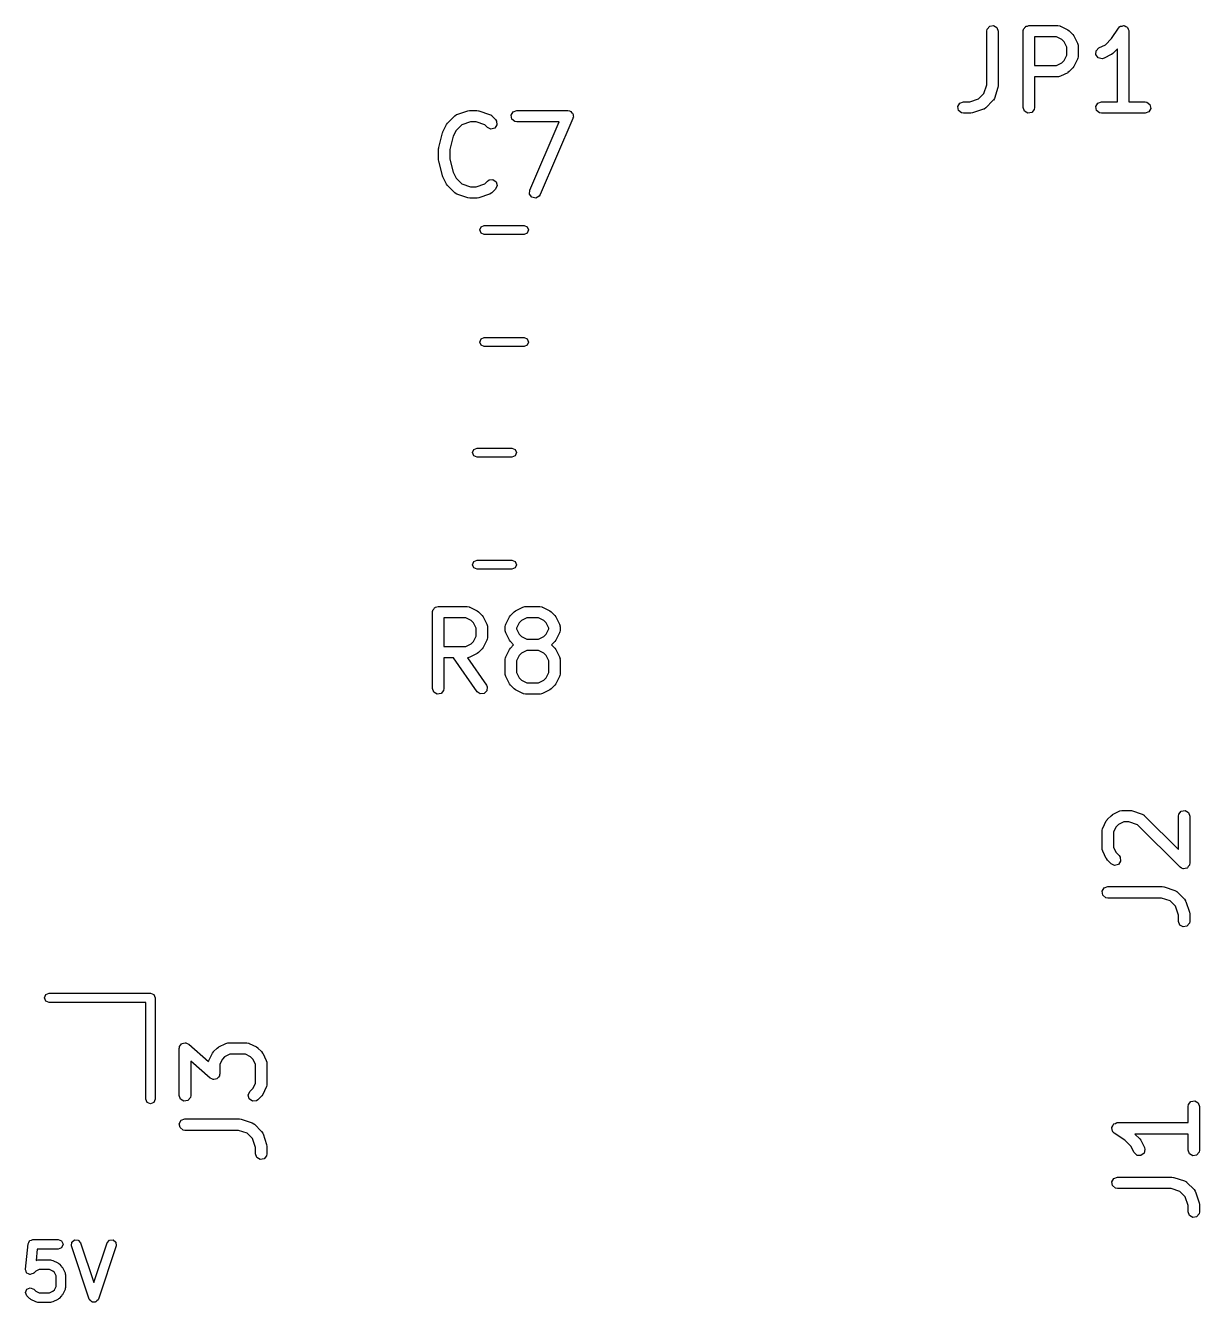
# Model space of a CAD drawing. Extents: x 2.76 to 6.37, y -5.23 to -2.48.
# Drawn here: x 4.938 to 5.544, y -5.205 to -4.545 of the extents above; entities that cross this region are included whole.
import ezdxf

# ---------------------------------------------------------------- set-up
doc = ezdxf.new("R2010")
doc.units = 0
doc.header["$MEASUREMENT"] = 0
doc.layers.add('BLACK', color=7, linetype='CONTINUOUS')

msp = doc.modelspace()

# ---------------------------------------------------------------- linework, layer by layer
at = {"layer": 'BLACK', "linetype": 'CONTINUOUS'}
for p, q in [((5.43424, -4.54844), (5.43442, -4.54743)), ((5.43424, -4.57608), (5.43424, -4.54844)), ((5.43442, -4.54743), (5.43572, -4.54588)), ((5.43572, -4.54588), (5.4377, -4.54553)), ((5.4377, -4.54553), (5.43945, -4.54654)), ((5.43945, -4.54654), (5.44014, -4.54844)), ((5.44014, -4.54844), (5.44014, -4.57656)), ((5.45299, -4.54844), (5.45305, -4.54806)), ((5.45299, -4.58781), (5.45299, -4.54844)), ((5.45303, -4.54793), (5.4531, -4.54781)), ((5.45305, -4.54806), (5.45303, -4.54793)), ((5.4531, -4.54781), (5.45316, -4.54743)), ((5.45316, -4.54743), (5.45366, -4.54684)), ((5.45366, -4.54684), (5.45404, -4.54618)), ((5.45404, -4.54618), (5.45429, -4.54609)), ((5.45429, -4.54609), (5.45446, -4.54588)), ((5.45446, -4.54588), (5.45522, -4.54575)), ((5.45522, -4.54575), (5.45594, -4.54549)), ((5.45594, -4.54549), (5.47094, -4.54549)), ((5.47094, -4.54549), (5.47195, -4.54567)), ((5.47195, -4.54567), (5.47208, -4.54578)), ((5.47208, -4.54578), (5.47226, -4.5458)), ((5.47226, -4.5458), (5.47601, -4.54767)), ((5.47601, -4.54767), (5.47672, -4.5482)), ((5.47672, -4.5482), (5.47677, -4.54823)), ((5.47677, -4.54823), (5.47865, -4.5501)), ((5.47865, -4.5501), (5.47916, -4.55082)), ((5.49864, -4.55218), (5.50223, -4.5468)), ((5.50223, -4.5468), (5.50293, -4.54606)), ((5.50293, -4.54606), (5.5031, -4.54601)), ((5.5031, -4.54601), (5.50321, -4.54588)), ((5.50321, -4.54588), (5.50405, -4.54573)), ((5.50405, -4.54573), (5.50487, -4.54549)), ((5.50487, -4.54549), (5.50503, -4.54556)), ((5.50503, -4.54556), (5.5052, -4.54553)), ((5.5052, -4.54553), (5.50594, -4.54596)), ((5.50594, -4.54596), (5.50672, -4.54631)), ((5.50672, -4.54631), (5.5068, -4.54646)), ((5.5068, -4.54646), (5.50695, -4.54654)), ((5.50695, -4.54654), (5.50724, -4.54735)), ((5.50724, -4.54735), (5.50762, -4.54812)), ((5.50762, -4.54812), (5.50758, -4.54828)), ((5.50758, -4.54828), (5.50764, -4.54844)), ((5.50764, -4.54844), (5.50764, -4.58486)), ((5.45889, -4.55139), (5.45889, -4.56611)), ((5.47024, -4.55139), (5.45889, -4.55139)), ((5.47294, -4.55274), (5.47024, -4.55139)), ((5.47413, -4.55394), (5.47294, -4.55274)), ((5.47548, -4.55664), (5.47413, -4.55394)), ((5.47548, -4.56087), (5.47548, -4.55664)), ((5.47916, -4.55082), (5.4792, -4.55087)), ((5.4792, -4.55087), (5.48108, -4.55462)), ((5.48108, -4.55462), (5.48137, -4.5556)), ((5.48137, -4.5556), (5.48133, -4.55577)), ((5.48133, -4.55577), (5.48139, -4.55594)), ((5.48139, -4.55594), (5.48139, -4.56156)), ((5.49211, -4.55705), (5.49543, -4.55539)), ((5.49543, -4.55539), (5.49864, -4.55218)), ((5.47413, -4.56356), (5.47548, -4.56087)), ((5.48108, -4.56288), (5.4792, -4.56663)), ((5.4811, -4.56271), (5.48108, -4.56288)), ((5.48121, -4.56257), (5.4811, -4.56271)), ((5.48139, -4.56156), (5.48121, -4.56257)), ((5.4906, -4.56053), (5.49073, -4.55851)), ((5.49181, -4.56215), (5.4906, -4.56053)), ((5.49073, -4.55851), (5.49211, -4.55705)), ((5.49377, -4.56262), (5.49181, -4.56215)), ((5.49476, -4.56233), (5.49377, -4.56262)), ((5.4985, -4.56046), (5.49476, -4.56233)), ((5.49855, -4.56041), (5.4985, -4.56046)), ((5.49927, -4.5599), (5.49855, -4.56041)), ((5.50173, -4.55744), (5.49927, -4.5599)), ((5.50173, -4.58486), (5.50173, -4.55744)), ((5.45889, -4.56611), (5.47024, -4.56611)), ((5.47024, -4.56611), (5.47294, -4.56476)), ((5.47601, -4.56983), (5.47226, -4.5717)), ((5.47294, -4.56476), (5.47413, -4.56356)), ((5.47605, -4.56978), (5.47601, -4.56983)), ((5.47677, -4.56928), (5.47605, -4.56978)), ((5.47865, -4.5674), (5.47677, -4.56928)), ((5.47868, -4.56734), (5.47865, -4.5674)), ((5.4792, -4.56663), (5.47868, -4.56734)), ((5.43274, -4.58059), (5.43424, -4.57608)), ((5.47094, -4.57202), (5.45889, -4.57202)), ((5.45889, -4.57202), (5.45889, -4.58781)), ((5.4711, -4.57195), (5.47094, -4.57202)), ((5.47127, -4.572), (5.4711, -4.57195)), ((5.47226, -4.5717), (5.47127, -4.572)), ((5.42997, -4.58335), (5.43274, -4.58059)), ((5.43999, -4.5775), (5.43812, -4.58312)), ((5.44014, -4.57656), (5.43999, -4.57743)), ((5.43999, -4.57743), (5.43999, -4.5775)), ((5.16063, -4.59137), (5.16626, -4.5895)), ((5.16626, -4.5895), (5.16713, -4.58937)), ((5.16713, -4.58937), (5.16719, -4.58935)), ((5.16719, -4.58935), (5.17094, -4.58935)), ((5.17094, -4.58935), (5.17181, -4.5895)), ((5.17181, -4.5895), (5.17187, -4.5895)), ((5.17187, -4.5895), (5.1775, -4.59137)), ((5.18966, -4.59004), (5.19156, -4.58935)), ((5.19156, -4.58935), (5.21781, -4.58935)), ((5.21781, -4.58935), (5.21882, -4.58952)), ((5.21882, -4.58952), (5.21909, -4.58975)), ((5.41929, -4.5873), (5.4203, -4.58555)), ((5.41964, -4.58929), (5.41929, -4.5873)), ((5.42118, -4.59058), (5.41964, -4.58929)), ((5.4203, -4.58555), (5.42219, -4.58486)), ((5.42219, -4.58486), (5.42546, -4.58486)), ((5.42546, -4.58486), (5.42997, -4.58335)), ((5.4325, -4.58874), (5.42688, -4.59061)), ((5.43264, -4.58863), (5.4325, -4.58874)), ((5.43282, -4.58861), (5.43264, -4.58863)), ((5.43366, -4.58802), (5.43282, -4.58861)), ((5.4374, -4.58427), (5.43366, -4.58802)), ((5.43748, -4.58411), (5.4374, -4.58427)), ((5.43763, -4.58402), (5.43748, -4.58411)), ((5.43812, -4.58312), (5.43763, -4.58402)), ((5.45368, -4.58971), (5.45299, -4.58781)), ((5.45871, -4.58882), (5.45742, -4.59037)), ((5.45889, -4.58781), (5.45871, -4.58882)), ((5.49053, -4.5873), (5.49154, -4.58555)), ((5.49088, -4.58929), (5.49053, -4.5873)), ((5.49242, -4.59058), (5.49088, -4.58929)), ((5.49154, -4.58555), (5.49343, -4.58486)), ((5.49343, -4.58486), (5.50173, -4.58486)), ((5.50764, -4.58486), (5.51593, -4.58486)), ((5.51593, -4.58486), (5.51694, -4.58504)), ((5.51694, -4.58504), (5.51849, -4.58633)), ((5.51884, -4.58832), (5.51783, -4.59007)), ((5.51849, -4.58633), (5.51884, -4.58832)), ((5.15517, -4.5966), (5.1557, -4.59589)), ((5.1557, -4.59589), (5.15573, -4.59583)), ((5.15573, -4.59583), (5.15948, -4.59209)), ((5.15948, -4.59209), (5.16032, -4.5915)), ((5.16032, -4.5915), (5.16049, -4.59148)), ((5.16049, -4.59148), (5.16063, -4.59137)), ((5.16767, -4.59525), (5.16316, -4.59675)), ((5.17046, -4.59525), (5.16767, -4.59525)), ((5.17497, -4.59675), (5.17046, -4.59525)), ((5.1775, -4.59137), (5.1784, -4.59186)), ((5.1784, -4.59186), (5.17849, -4.59201)), ((5.17849, -4.59201), (5.17865, -4.59209)), ((5.17865, -4.59209), (5.18053, -4.59396)), ((5.18053, -4.59396), (5.18111, -4.5948)), ((5.18111, -4.5948), (5.18129, -4.59681)), ((5.18865, -4.59179), (5.18966, -4.59004)), ((5.189, -4.59377), (5.18865, -4.59179)), ((5.19055, -4.59507), (5.189, -4.59377)), ((5.19156, -4.59525), (5.19055, -4.59507)), ((5.21333, -4.59525), (5.19156, -4.59525)), ((5.19822, -4.63051), (5.21333, -4.59525)), ((5.22052, -4.59346), (5.20365, -4.63283)), ((5.21909, -4.58975), (5.21943, -4.58983)), ((5.21943, -4.58983), (5.21984, -4.59038)), ((5.21984, -4.59038), (5.22037, -4.59082)), ((5.22037, -4.59082), (5.22043, -4.59117)), ((5.22043, -4.59117), (5.22064, -4.59144)), ((5.22054, -4.59311), (5.22052, -4.59346)), ((5.22072, -4.59281), (5.22054, -4.59311)), ((5.22064, -4.59144), (5.2206, -4.59213)), ((5.2206, -4.59213), (5.22072, -4.59281)), ((5.42219, -4.59076), (5.42118, -4.59058)), ((5.42594, -4.59076), (5.42219, -4.59076)), ((5.426, -4.59074), (5.42594, -4.59076)), ((5.42688, -4.59061), (5.426, -4.59074)), ((5.45543, -4.59072), (5.45368, -4.58971)), ((5.45742, -4.59037), (5.45543, -4.59072)), ((5.49343, -4.59076), (5.49242, -4.59058)), ((5.51593, -4.59076), (5.49343, -4.59076)), ((5.51783, -4.59007), (5.51593, -4.59076)), ((5.1512, -4.60846), (5.15308, -4.60096)), ((5.15308, -4.60096), (5.15328, -4.60049)), ((5.15328, -4.60049), (5.1533, -4.60035)), ((5.1533, -4.60035), (5.15517, -4.5966)), ((5.15873, -4.6027), (5.15702, -4.60953)), ((5.16024, -4.59967), (5.15873, -4.6027)), ((5.16316, -4.59675), (5.16024, -4.59967)), ((5.17635, -4.59814), (5.17497, -4.59675)), ((5.17818, -4.59899), (5.17635, -4.59814)), ((5.18013, -4.59847), (5.17818, -4.59899)), ((5.18129, -4.59681), (5.18013, -4.59847)), ((5.15111, -4.60917), (5.15122, -4.60859)), ((5.15111, -4.6148), (5.15111, -4.60917)), ((5.15122, -4.60859), (5.1512, -4.60846)), ((5.15116, -4.61492), (5.15111, -4.6148)), ((5.1512, -4.61551), (5.15116, -4.61492)), ((5.15308, -4.62301), (5.1512, -4.61551)), ((5.15702, -4.60953), (5.15702, -4.61443)), ((5.15702, -4.61443), (5.15873, -4.62126)), ((5.15873, -4.62126), (5.16024, -4.6243)), ((5.15315, -4.62313), (5.15308, -4.62301)), ((5.1533, -4.62362), (5.15315, -4.62313)), ((5.15517, -4.62736), (5.1533, -4.62362)), ((5.15522, -4.62741), (5.15517, -4.62736)), ((5.15573, -4.62813), (5.15522, -4.62741)), ((5.15948, -4.63188), (5.15573, -4.62813)), ((5.16024, -4.6243), (5.16316, -4.62721)), ((5.16316, -4.62721), (5.16767, -4.62872)), ((5.16767, -4.62872), (5.17046, -4.62872)), ((5.17046, -4.62872), (5.17497, -4.62721)), ((5.17497, -4.62721), (5.17635, -4.62583)), ((5.17635, -4.62583), (5.17719, -4.62524)), ((5.17719, -4.62524), (5.1792, -4.62507)), ((5.1792, -4.62507), (5.18086, -4.62623)), ((5.18138, -4.62818), (5.18053, -4.63001)), ((5.18086, -4.62623), (5.18138, -4.62818)), ((5.15964, -4.63196), (5.15948, -4.63188)), ((5.15973, -4.63211), (5.15964, -4.63196)), ((5.16063, -4.63259), (5.15973, -4.63211)), ((5.16626, -4.63447), (5.16063, -4.63259)), ((5.16632, -4.63447), (5.16626, -4.63447)), ((5.16719, -4.63462), (5.16632, -4.63447)), ((5.17094, -4.63462), (5.16719, -4.63462)), ((5.171, -4.6346), (5.17094, -4.63462)), ((5.17187, -4.63447), (5.171, -4.6346)), ((5.1775, -4.63259), (5.17187, -4.63447)), ((5.17764, -4.63249), (5.1775, -4.63259)), ((5.17781, -4.63247), (5.17764, -4.63249)), ((5.17865, -4.63188), (5.17781, -4.63247)), ((5.18053, -4.63001), (5.17865, -4.63188)), ((5.19811, -4.63252), (5.19822, -4.63051)), ((5.19932, -4.63414), (5.19811, -4.63252)), ((5.20129, -4.6346), (5.19932, -4.63414)), ((5.20309, -4.63369), (5.20129, -4.6346)), ((5.20365, -4.63283), (5.20309, -4.63369)), ((5.17304, -4.64939), (5.17471, -4.6487)), ((5.17471, -4.6487), (5.19529, -4.6487)), ((5.19529, -4.6487), (5.19696, -4.64939)), ((5.17235, -4.65106), (5.17304, -4.64939)), ((5.17304, -4.65273), (5.17235, -4.65106)), ((5.17471, -4.65343), (5.17304, -4.65273)), ((5.19529, -4.65343), (5.17471, -4.65343)), ((5.19696, -4.65273), (5.19529, -4.65343)), ((5.19696, -4.64939), (5.19765, -4.65106)), ((5.19765, -4.65106), (5.19696, -4.65273)), ((5.17235, -4.70894), (5.17304, -4.70727)), ((5.17304, -4.70727), (5.17471, -4.70657)), ((5.17471, -4.70657), (5.19529, -4.70657)), ((5.19529, -4.70657), (5.19696, -4.70727)), ((5.19696, -4.70727), (5.19765, -4.70894)), ((5.17304, -4.71061), (5.17235, -4.70894)), ((5.17471, -4.7113), (5.17304, -4.71061)), ((5.19529, -4.7113), (5.17471, -4.7113)), ((5.19696, -4.71061), (5.19529, -4.7113)), ((5.19765, -4.70894), (5.19696, -4.71061)), ((5.1687, -4.76606), (5.16939, -4.76439)), ((5.16939, -4.76773), (5.1687, -4.76606)), ((5.16939, -4.76439), (5.17106, -4.7637)), ((5.17106, -4.76843), (5.16939, -4.76773)), ((5.17106, -4.7637), (5.18894, -4.7637)), ((5.18894, -4.7637), (5.19061, -4.76439)), ((5.19061, -4.76773), (5.18894, -4.76843)), ((5.19061, -4.76439), (5.1913, -4.76606)), ((5.1913, -4.76606), (5.19061, -4.76773)), ((5.18894, -4.76843), (5.17106, -4.76843)), ((5.1687, -4.82394), (5.16939, -4.82227)), ((5.16939, -4.82561), (5.1687, -4.82394)), ((5.16939, -4.82227), (5.17106, -4.82157)), ((5.17106, -4.8263), (5.16939, -4.82561)), ((5.17106, -4.82157), (5.18894, -4.82157)), ((5.18894, -4.8263), (5.17106, -4.8263)), ((5.18894, -4.82157), (5.19061, -4.82227)), ((5.19061, -4.82561), (5.18894, -4.8263)), ((5.19061, -4.82227), (5.1913, -4.82394)), ((5.1913, -4.82394), (5.19061, -4.82561)), ((5.14817, -4.84743), (5.14866, -4.84684)), ((5.14866, -4.84684), (5.14904, -4.84618)), ((5.14904, -4.84618), (5.14929, -4.84609)), ((5.14929, -4.84609), (5.14946, -4.84588)), ((5.14946, -4.84588), (5.15022, -4.84575)), ((5.15022, -4.84575), (5.15094, -4.84549)), ((5.15094, -4.84549), (5.16594, -4.84549)), ((5.16594, -4.84549), (5.16695, -4.84567)), ((5.16695, -4.84567), (5.16708, -4.84578)), ((5.16708, -4.84578), (5.16726, -4.8458)), ((5.16726, -4.8458), (5.17101, -4.84767)), ((5.19087, -4.84767), (5.19461, -4.8458)), ((5.19461, -4.8458), (5.1956, -4.84551)), ((5.1956, -4.84551), (5.19577, -4.84555)), ((5.19577, -4.84555), (5.19594, -4.84549)), ((5.19594, -4.84549), (5.20343, -4.84549)), ((5.20343, -4.84549), (5.20444, -4.84567)), ((5.20444, -4.84567), (5.20458, -4.84578)), ((5.20458, -4.84578), (5.20476, -4.8458)), ((5.20476, -4.8458), (5.2085, -4.84767)), ((5.14799, -4.84844), (5.14806, -4.84806)), ((5.14799, -4.88781), (5.14799, -4.84844)), ((5.14803, -4.84793), (5.1481, -4.84781)), ((5.14806, -4.84806), (5.14803, -4.84793)), ((5.1481, -4.84781), (5.14817, -4.84743)), ((5.15389, -4.85139), (5.15389, -4.86611)), ((5.16524, -4.85139), (5.15389, -4.85139)), ((5.16794, -4.85274), (5.16524, -4.85139)), ((5.16914, -4.85394), (5.16794, -4.85274)), ((5.17101, -4.84767), (5.17172, -4.8482)), ((5.17172, -4.8482), (5.17178, -4.84823)), ((5.17178, -4.84823), (5.17365, -4.8501)), ((5.17365, -4.8501), (5.17416, -4.85082)), ((5.17416, -4.85082), (5.1742, -4.85087)), ((5.1742, -4.85087), (5.17608, -4.85462)), ((5.1858, -4.85462), (5.18767, -4.85087)), ((5.18767, -4.85087), (5.1882, -4.85016)), ((5.1882, -4.85016), (5.18822, -4.8501)), ((5.18822, -4.8501), (5.1901, -4.84823)), ((5.1901, -4.84823), (5.19082, -4.84772)), ((5.19082, -4.84772), (5.19087, -4.84767)), ((5.19393, -4.85274), (5.19274, -4.85394)), ((5.19663, -4.85139), (5.19393, -4.85274)), ((5.20274, -4.85139), (5.19663, -4.85139)), ((5.20543, -4.85274), (5.20274, -4.85139)), ((5.20663, -4.85394), (5.20543, -4.85274)), ((5.2085, -4.84767), (5.20921, -4.8482)), ((5.20921, -4.8482), (5.20927, -4.84823)), ((5.20927, -4.84823), (5.21115, -4.8501)), ((5.21115, -4.8501), (5.21165, -4.85082)), ((5.21165, -4.85082), (5.2117, -4.85087)), ((5.2117, -4.85087), (5.21357, -4.85462)), ((5.17049, -4.85664), (5.16914, -4.85394)), ((5.17049, -4.86087), (5.17049, -4.85664)), ((5.17608, -4.85462), (5.17637, -4.8556)), ((5.17637, -4.8556), (5.17633, -4.85577)), ((5.17633, -4.85577), (5.17639, -4.85594)), ((5.17639, -4.85594), (5.17639, -4.86156)), ((5.18548, -4.85594), (5.18566, -4.85493)), ((5.18548, -4.85781), (5.18548, -4.85594)), ((5.18554, -4.85798), (5.18548, -4.85781)), ((5.1855, -4.85815), (5.18554, -4.85798)), ((5.1858, -4.85913), (5.1855, -4.85815)), ((5.18566, -4.85493), (5.18578, -4.85479)), ((5.18578, -4.85479), (5.1858, -4.85462)), ((5.18767, -4.86288), (5.1858, -4.85913)), ((5.19274, -4.85394), (5.19139, -4.85664)), ((5.19139, -4.85664), (5.19139, -4.85712)), ((5.19139, -4.85712), (5.19274, -4.85981)), ((5.19274, -4.85981), (5.19394, -4.86101)), ((5.20543, -4.86101), (5.20663, -4.85981)), ((5.20798, -4.85664), (5.20663, -4.85394)), ((5.20663, -4.85981), (5.20798, -4.85712)), ((5.20798, -4.85712), (5.20798, -4.85664)), ((5.21357, -4.85913), (5.2117, -4.86288)), ((5.21357, -4.85462), (5.21387, -4.8556)), ((5.21359, -4.85896), (5.21357, -4.85913)), ((5.21371, -4.85882), (5.21359, -4.85896)), ((5.21389, -4.85781), (5.21371, -4.85882)), ((5.21387, -4.8556), (5.21383, -4.85577)), ((5.21383, -4.85577), (5.21389, -4.85594)), ((5.21389, -4.85594), (5.21389, -4.85781)), ((5.15389, -4.86611), (5.16524, -4.86611)), ((5.16524, -4.86611), (5.16794, -4.86476)), ((5.16794, -4.86476), (5.16914, -4.86356)), ((5.16914, -4.86356), (5.17049, -4.86087)), ((5.1742, -4.86663), (5.17368, -4.86734)), ((5.17608, -4.86288), (5.1742, -4.86663)), ((5.1761, -4.86271), (5.17608, -4.86288)), ((5.17621, -4.86257), (5.1761, -4.86271)), ((5.17639, -4.86156), (5.17621, -4.86257)), ((5.18772, -4.86293), (5.18767, -4.86288)), ((5.18822, -4.86365), (5.18772, -4.86293)), ((5.18988, -4.86531), (5.18822, -4.86365)), ((5.18822, -4.86697), (5.18988, -4.86531)), ((5.19394, -4.86101), (5.19663, -4.86236)), ((5.19663, -4.86236), (5.20274, -4.86236)), ((5.20274, -4.86236), (5.20543, -4.86101)), ((5.21115, -4.86365), (5.20949, -4.86531)), ((5.20949, -4.86531), (5.21115, -4.86697)), ((5.21117, -4.86359), (5.21115, -4.86365)), ((5.2117, -4.86288), (5.21117, -4.86359)), ((5.15878, -4.87202), (5.15389, -4.87202)), ((5.15389, -4.87202), (5.15389, -4.88781)), ((5.17102, -4.8895), (5.15878, -4.87202)), ((5.16611, -4.87195), (5.16598, -4.872)), ((5.16598, -4.872), (5.17586, -4.88612)), ((5.16628, -4.872), (5.16611, -4.87195)), ((5.16726, -4.8717), (5.16628, -4.872)), ((5.17101, -4.86983), (5.16726, -4.8717)), ((5.17105, -4.86978), (5.17101, -4.86983)), ((5.17178, -4.86928), (5.17105, -4.86978)), ((5.17365, -4.8674), (5.17178, -4.86928)), ((5.17368, -4.86734), (5.17365, -4.8674)), ((5.18548, -4.87281), (5.18566, -4.8718)), ((5.18548, -4.88031), (5.18548, -4.87281)), ((5.18566, -4.8718), (5.18578, -4.87167)), ((5.18578, -4.87167), (5.1858, -4.87149)), ((5.1858, -4.87149), (5.18767, -4.86774)), ((5.18767, -4.86774), (5.1882, -4.86703)), ((5.1882, -4.86703), (5.18822, -4.86697)), ((5.19274, -4.87081), (5.19139, -4.87351)), ((5.19394, -4.86961), (5.19274, -4.87081)), ((5.19663, -4.86827), (5.19394, -4.86961)), ((5.20274, -4.86827), (5.19663, -4.86827)), ((5.20543, -4.86961), (5.20274, -4.86827)), ((5.20663, -4.87081), (5.20543, -4.86961)), ((5.20798, -4.87351), (5.20663, -4.87081)), ((5.21115, -4.86697), (5.21165, -4.8677)), ((5.21165, -4.8677), (5.2117, -4.86774)), ((5.2117, -4.86774), (5.21357, -4.87149)), ((5.21357, -4.87149), (5.21387, -4.87247)), ((5.21387, -4.87247), (5.21383, -4.87265)), ((5.21383, -4.87265), (5.21389, -4.87281)), ((5.21389, -4.87281), (5.21389, -4.88031)), ((5.19139, -4.87351), (5.19139, -4.87961)), ((5.19139, -4.87961), (5.19274, -4.88231)), ((5.20663, -4.88231), (5.20798, -4.87961)), ((5.20798, -4.87961), (5.20798, -4.87351)), ((5.17586, -4.88612), (5.17629, -4.88705)), ((5.18554, -4.88048), (5.18548, -4.88031)), ((5.1855, -4.88065), (5.18554, -4.88048)), ((5.1858, -4.88163), (5.1855, -4.88065)), ((5.18767, -4.88538), (5.1858, -4.88163)), ((5.18772, -4.88543), (5.18767, -4.88538)), ((5.18822, -4.88615), (5.18772, -4.88543)), ((5.1901, -4.88802), (5.18822, -4.88615)), ((5.19274, -4.88231), (5.19394, -4.88351)), ((5.19394, -4.88351), (5.19663, -4.88486)), ((5.19663, -4.88486), (5.20274, -4.88486)), ((5.20274, -4.88486), (5.20543, -4.88351)), ((5.20543, -4.88351), (5.20663, -4.88231)), ((5.21115, -4.88615), (5.20927, -4.88802)), ((5.21117, -4.88609), (5.21115, -4.88615)), ((5.2117, -4.88538), (5.21117, -4.88609)), ((5.21357, -4.88163), (5.2117, -4.88538)), ((5.21359, -4.88146), (5.21357, -4.88163)), ((5.21371, -4.88132), (5.21359, -4.88146)), ((5.21389, -4.88031), (5.21371, -4.88132)), ((5.14868, -4.88971), (5.14799, -4.88781)), ((5.15043, -4.89072), (5.14868, -4.88971)), ((5.15242, -4.89037), (5.15043, -4.89072)), ((5.15372, -4.88882), (5.15242, -4.89037)), ((5.15389, -4.88781), (5.15372, -4.88882)), ((5.17267, -4.89066), (5.17102, -4.8895)), ((5.17469, -4.89049), (5.17267, -4.89066)), ((5.17611, -4.88906), (5.17469, -4.89049)), ((5.17629, -4.88705), (5.17611, -4.88906)), ((5.19016, -4.88805), (5.1901, -4.88802)), ((5.19087, -4.88858), (5.19016, -4.88805)), ((5.19461, -4.89045), (5.19087, -4.88858)), ((5.19479, -4.89047), (5.19461, -4.89045)), ((5.19493, -4.89058), (5.19479, -4.89047)), ((5.19594, -4.89076), (5.19493, -4.89058)), ((5.20343, -4.89076), (5.19594, -4.89076)), ((5.2036, -4.8907), (5.20343, -4.89076)), ((5.20377, -4.89074), (5.2036, -4.8907)), ((5.20476, -4.89045), (5.20377, -4.89074)), ((5.2085, -4.88858), (5.20476, -4.89045)), ((5.20855, -4.88853), (5.2085, -4.88858)), ((5.20927, -4.88802), (5.20855, -4.88853)), ((5.49914, -4.95299), (5.50289, -4.95111)), ((5.50289, -4.95111), (5.50387, -4.95082)), ((5.50387, -4.95082), (5.50404, -4.95086)), ((5.50404, -4.95086), (5.50421, -4.9508)), ((5.50421, -4.9508), (5.50796, -4.9508)), ((5.50796, -4.9508), (5.50883, -4.95095)), ((5.50883, -4.95095), (5.50889, -4.95095)), ((5.50889, -4.95095), (5.51451, -4.95283)), ((5.5333, -4.95274), (5.5346, -4.9512)), ((5.5346, -4.9512), (5.53659, -4.95085)), ((5.53659, -4.95085), (5.53834, -4.95186)), ((5.53834, -4.95186), (5.53903, -4.95375)), ((5.49407, -4.95993), (5.49594, -4.95618)), ((5.49594, -4.95618), (5.49647, -4.95547)), ((5.49647, -4.95547), (5.49649, -4.95541)), ((5.49649, -4.95541), (5.49837, -4.95354)), ((5.49837, -4.95354), (5.49909, -4.95303)), ((5.49909, -4.95303), (5.49914, -4.95299)), ((5.50221, -4.95805), (5.50101, -4.95925)), ((5.5049, -4.95671), (5.50221, -4.95805)), ((5.50748, -4.95671), (5.5049, -4.95671)), ((5.51199, -4.95821), (5.50748, -4.95671)), ((5.53399, -4.98021), (5.51199, -4.95821)), ((5.51451, -4.95283), (5.51542, -4.95332)), ((5.51542, -4.95332), (5.51551, -4.95347)), ((5.51551, -4.95347), (5.51567, -4.95354)), ((5.51567, -4.95354), (5.53313, -4.971)), ((5.53313, -4.95375), (5.5333, -4.95274)), ((5.53313, -4.971), (5.53313, -4.95375)), ((5.53903, -4.95375), (5.53903, -4.97813)), ((5.49376, -4.96125), (5.49393, -4.96024)), ((5.49376, -4.97063), (5.49376, -4.96125)), ((5.49393, -4.96024), (5.49405, -4.96011)), ((5.49405, -4.96011), (5.49407, -4.95993)), ((5.50101, -4.95925), (5.49966, -4.96195)), ((5.49966, -4.96195), (5.49966, -4.96993)), ((5.49382, -4.97079), (5.49376, -4.97063)), ((5.49377, -4.97096), (5.49382, -4.97079)), ((5.49407, -4.97195), (5.49377, -4.97096)), ((5.49594, -4.9757), (5.49407, -4.97195)), ((5.49966, -4.96993), (5.50101, -4.97263)), ((5.49599, -4.97574), (5.49594, -4.9757)), ((5.49649, -4.97646), (5.49599, -4.97574)), ((5.49837, -4.97834), (5.49649, -4.97646)), ((5.5002, -4.97919), (5.49837, -4.97834)), ((5.50215, -4.97867), (5.5002, -4.97919)), ((5.50101, -4.97263), (5.50255, -4.97416)), ((5.50331, -4.97701), (5.50215, -4.97867)), ((5.50255, -4.97416), (5.50313, -4.975)), ((5.50313, -4.975), (5.50331, -4.97701)), ((5.53903, -4.97813), (5.53892, -4.97876)), ((5.53892, -4.97876), (5.53893, -4.97889)), ((5.5348, -4.98059), (5.53399, -4.98021)), ((5.53557, -4.98103), (5.5348, -4.98059)), ((5.5357, -4.98101), (5.53557, -4.98103)), ((5.53582, -4.98107), (5.5357, -4.98101)), ((5.53668, -4.98084), (5.53582, -4.98107)), ((5.53755, -4.98068), (5.53668, -4.98084)), ((5.53764, -4.98058), (5.53755, -4.98068)), ((5.53777, -4.98054), (5.53764, -4.98058)), ((5.53828, -4.97982), (5.53777, -4.98054)), ((5.53885, -4.97914), (5.53828, -4.97982)), ((5.53888, -4.97895), (5.53885, -4.97914)), ((5.53893, -4.97889), (5.53888, -4.97895)), ((5.4938, -4.99261), (5.49481, -4.99086)), ((5.49481, -4.99086), (5.49671, -4.99017)), ((5.49671, -4.99017), (5.52483, -4.99017)), ((5.52483, -4.99017), (5.5257, -4.99032)), ((5.5257, -4.99032), (5.52576, -4.99032)), ((5.52576, -4.99032), (5.53139, -4.9922)), ((5.49415, -4.9946), (5.4938, -4.99261)), ((5.4957, -4.9959), (5.49415, -4.9946)), ((5.49671, -4.99608), (5.4957, -4.9959)), ((5.52435, -4.99608), (5.49671, -4.99608)), ((5.52886, -4.99758), (5.52435, -4.99608)), ((5.53162, -5.00034), (5.52886, -4.99758)), ((5.53139, -4.9922), (5.53229, -4.99269)), ((5.53229, -4.99269), (5.53238, -4.99284)), ((5.53238, -4.99284), (5.53254, -4.99291)), ((5.53254, -4.99291), (5.53629, -4.99666)), ((5.53629, -4.99666), (5.53688, -4.9975)), ((5.53688, -4.9975), (5.53689, -4.99768)), ((5.53689, -4.99768), (5.537, -4.99781)), ((5.537, -4.99781), (5.53888, -5.00344)), ((5.53313, -5.00485), (5.53162, -5.00034)), ((5.53313, -5.00812), (5.53313, -5.00485)), ((5.53888, -5.00344), (5.53901, -5.00431)), ((5.53901, -5.00431), (5.53903, -5.00437)), ((5.53903, -5.00437), (5.53903, -5.00812)), ((5.53382, -5.01002), (5.53313, -5.00812)), ((5.53557, -5.01103), (5.53382, -5.01002)), ((5.53755, -5.01068), (5.53557, -5.01103)), ((5.53885, -5.00913), (5.53755, -5.01068)), ((5.53903, -5.00812), (5.53885, -5.00913)), ((4.94764, -5.04764), (4.94833, -5.04597)), ((4.94833, -5.04931), (4.94764, -5.04764)), ((4.94833, -5.04597), (4.95, -5.04528)), ((4.95, -5.05), (4.94833, -5.04931)), ((4.95, -5.04528), (5.00236, -5.04528)), ((5, -5.05), (4.95, -5.05)), ((5, -5.1), (5, -5.05)), ((5.00236, -5.04528), (5.00403, -5.04597)), ((5.00403, -5.04597), (5.00472, -5.04764)), ((5.00472, -5.04764), (5.00472, -5.1)), ((5.0187, -5.0712), (5.01948, -5.07106)), ((5.01948, -5.07106), (5.02023, -5.0708)), ((5.02023, -5.0708), (5.02045, -5.07089)), ((5.02045, -5.07089), (5.02069, -5.07085)), ((5.02069, -5.07085), (5.02137, -5.07124)), ((5.04135, -5.07111), (5.04233, -5.07082)), ((5.04233, -5.07082), (5.0425, -5.07086)), ((5.0425, -5.07086), (5.04267, -5.0708)), ((5.04267, -5.0708), (5.05204, -5.0708)), ((5.05204, -5.0708), (5.05305, -5.07098)), ((5.05305, -5.07098), (5.05319, -5.07109)), ((5.05319, -5.07109), (5.05336, -5.07111)), ((5.01722, -5.07375), (5.0173, -5.07332)), ((5.01722, -5.09813), (5.01722, -5.07375)), ((5.01728, -5.07318), (5.01734, -5.07308)), ((5.0173, -5.07332), (5.01728, -5.07318)), ((5.01734, -5.07308), (5.0174, -5.07274)), ((5.0174, -5.07274), (5.01791, -5.07213)), ((5.01791, -5.07213), (5.01832, -5.07145)), ((5.01832, -5.07145), (5.01854, -5.07138)), ((5.01854, -5.07138), (5.0187, -5.0712)), ((5.02137, -5.07124), (5.02212, -5.07153)), ((5.02212, -5.07153), (5.03235, -5.08049)), ((5.03253, -5.07993), (5.0344, -5.07618)), ((5.0344, -5.07618), (5.03493, -5.07547)), ((5.03493, -5.07547), (5.03496, -5.07541)), ((5.03496, -5.07541), (5.03683, -5.07354)), ((5.03683, -5.07354), (5.03756, -5.07303)), ((5.03756, -5.07303), (5.0376, -5.07299)), ((5.0376, -5.07299), (5.04135, -5.07111)), ((5.04337, -5.07671), (5.04067, -5.07805)), ((5.05135, -5.07671), (5.04337, -5.07671)), ((5.05404, -5.07805), (5.05135, -5.07671)), ((5.05336, -5.07111), (5.05711, -5.07299)), ((5.05711, -5.07299), (5.05782, -5.07351)), ((5.05782, -5.07351), (5.05788, -5.07354)), ((5.05788, -5.07354), (5.05976, -5.07541)), ((5.05976, -5.07541), (5.06026, -5.07614)), ((5.06026, -5.07614), (5.06031, -5.07618)), ((5.06031, -5.07618), (5.06218, -5.07993)), ((5.03323, -5.0891), (5.02313, -5.08026)), ((5.02313, -5.08026), (5.02313, -5.09813)), ((5.03235, -5.08049), (5.0324, -5.08024)), ((5.0324, -5.08024), (5.03251, -5.08011)), ((5.03251, -5.08011), (5.03253, -5.07993)), ((5.03947, -5.07925), (5.03812, -5.08195)), ((5.03812, -5.08195), (5.03812, -5.08688)), ((5.04067, -5.07805), (5.03947, -5.07925)), ((5.05524, -5.07925), (5.05404, -5.07805)), ((5.05659, -5.08195), (5.05524, -5.07925)), ((5.05659, -5.0918), (5.05659, -5.08195)), ((5.06218, -5.07993), (5.06248, -5.08091)), ((5.06248, -5.08091), (5.06243, -5.08109)), ((5.06243, -5.08109), (5.0625, -5.08125)), ((5.0625, -5.08125), (5.0625, -5.0925)), ((5.03397, -5.08939), (5.03323, -5.0891)), ((5.03466, -5.08978), (5.03397, -5.08939)), ((5.03489, -5.08974), (5.03466, -5.08978)), ((5.03511, -5.08983), (5.03489, -5.08974)), ((5.03586, -5.08957), (5.03511, -5.08983)), ((5.03665, -5.08943), (5.03586, -5.08957)), ((5.0368, -5.08925), (5.03665, -5.08943)), ((5.03702, -5.08918), (5.0368, -5.08925)), ((5.03743, -5.0885), (5.03702, -5.08918)), ((5.03795, -5.08789), (5.03743, -5.0885)), ((5.038, -5.08755), (5.03795, -5.08789)), ((5.03807, -5.08745), (5.038, -5.08755)), ((5.03812, -5.08688), (5.03805, -5.08731)), ((5.03805, -5.08731), (5.03807, -5.08745)), ((5.05285, -5.09787), (5.05371, -5.09604)), ((5.05371, -5.09604), (5.05524, -5.0945)), ((5.05524, -5.0945), (5.05659, -5.0918)), ((5.06218, -5.09382), (5.06031, -5.09757)), ((5.0622, -5.09365), (5.06218, -5.09382)), ((5.06232, -5.09351), (5.0622, -5.09365)), ((5.0625, -5.0925), (5.06232, -5.09351)), ((5.00069, -5.10167), (5, -5.1)), ((5.00236, -5.10236), (5.00069, -5.10167)), ((5.00403, -5.10167), (5.00236, -5.10236)), ((5.00472, -5.1), (5.00403, -5.10167)), ((5.01791, -5.10002), (5.01722, -5.09813)), ((5.01966, -5.10103), (5.01791, -5.10002)), ((5.02165, -5.10068), (5.01966, -5.10103)), ((5.02295, -5.09914), (5.02165, -5.10068)), ((5.02313, -5.09813), (5.02295, -5.09914)), ((5.05337, -5.09982), (5.05285, -5.09787)), ((5.05503, -5.10098), (5.05337, -5.09982)), ((5.05704, -5.1008), (5.05503, -5.10098)), ((5.05788, -5.10021), (5.05704, -5.1008)), ((5.05976, -5.09834), (5.05788, -5.10021)), ((5.05978, -5.09828), (5.05976, -5.09834)), ((5.06031, -5.09757), (5.05978, -5.09828)), ((5.53813, -5.10375), (5.5383, -5.10274)), ((5.53813, -5.11205), (5.53813, -5.10375)), ((5.5383, -5.10274), (5.5396, -5.1012)), ((5.5396, -5.1012), (5.54159, -5.10085)), ((5.54159, -5.10085), (5.54334, -5.10186)), ((5.54334, -5.10186), (5.54403, -5.10375)), ((5.54403, -5.10375), (5.54403, -5.12625)), ((5.01827, -5.11086), (5.02017, -5.11017)), ((5.02017, -5.11017), (5.04829, -5.11017)), ((5.04829, -5.11017), (5.04916, -5.11032)), ((5.04916, -5.11032), (5.04923, -5.11032)), ((5.04923, -5.11032), (5.05485, -5.1122)), ((5.01726, -5.11261), (5.01827, -5.11086)), ((5.01762, -5.1146), (5.01726, -5.11261)), ((5.01916, -5.1159), (5.01762, -5.1146)), ((5.02017, -5.11608), (5.01916, -5.1159)), ((5.04781, -5.11608), (5.02017, -5.11608)), ((5.05232, -5.11758), (5.04781, -5.11608)), ((5.05485, -5.1122), (5.05575, -5.11269)), ((5.05575, -5.11269), (5.05585, -5.11284)), ((5.05585, -5.11284), (5.05601, -5.11291)), ((5.05601, -5.11291), (5.05976, -5.11666)), ((5.05976, -5.11666), (5.06034, -5.1175)), ((5.49876, -5.11481), (5.49883, -5.11466)), ((5.499, -5.11563), (5.49876, -5.11481)), ((5.4988, -5.11449), (5.49923, -5.11375)), ((5.49883, -5.11466), (5.4988, -5.11449)), ((5.49915, -5.11648), (5.499, -5.11563)), ((5.49928, -5.11659), (5.49915, -5.11648)), ((5.49923, -5.11375), (5.49957, -5.11296)), ((5.49933, -5.11675), (5.49928, -5.11659)), ((5.50007, -5.11746), (5.49933, -5.11675)), ((5.49957, -5.11296), (5.49972, -5.11289)), ((5.49972, -5.11289), (5.49981, -5.11274)), ((5.49981, -5.11274), (5.50062, -5.11245)), ((5.50062, -5.11245), (5.50138, -5.11207)), ((5.50138, -5.11207), (5.50155, -5.11211)), ((5.50155, -5.11211), (5.50171, -5.11205)), ((5.50171, -5.11205), (5.53813, -5.11205)), ((5.05509, -5.12034), (5.05232, -5.11758)), ((5.05659, -5.12485), (5.05509, -5.12034)), ((5.06034, -5.1175), (5.06036, -5.11768)), ((5.06036, -5.11768), (5.06047, -5.11781)), ((5.06047, -5.11781), (5.06234, -5.12344)), ((5.06234, -5.12344), (5.06247, -5.12431)), ((5.50545, -5.12105), (5.50007, -5.11746)), ((5.50866, -5.12425), (5.50545, -5.12105)), ((5.53813, -5.11795), (5.51071, -5.11795)), ((5.51071, -5.11795), (5.51317, -5.12041)), ((5.51317, -5.12041), (5.51368, -5.12114)), ((5.51368, -5.12114), (5.51372, -5.12118)), ((5.51372, -5.12118), (5.5156, -5.12493)), ((5.53813, -5.12625), (5.53813, -5.11795)), ((5.05659, -5.12812), (5.05659, -5.12485)), ((5.05728, -5.13002), (5.05659, -5.12812)), ((5.05903, -5.13103), (5.05728, -5.13002)), ((5.06232, -5.12913), (5.06102, -5.13068)), ((5.0625, -5.12812), (5.06232, -5.12913)), ((5.06247, -5.12431), (5.0625, -5.12437)), ((5.0625, -5.12437), (5.0625, -5.12812)), ((5.51032, -5.12757), (5.50866, -5.12425)), ((5.51178, -5.12896), (5.51032, -5.12757)), ((5.5138, -5.12908), (5.51178, -5.12896)), ((5.51542, -5.12788), (5.5138, -5.12908)), ((5.51589, -5.12591), (5.51542, -5.12788)), ((5.5156, -5.12493), (5.51589, -5.12591)), ((5.53882, -5.12815), (5.53813, -5.12625)), ((5.54057, -5.12916), (5.53882, -5.12815)), ((5.54255, -5.12881), (5.54057, -5.12916)), ((5.54385, -5.12726), (5.54255, -5.12881)), ((5.54403, -5.12625), (5.54385, -5.12726)), ((5.06102, -5.13068), (5.05903, -5.13103)), ((5.4988, -5.14261), (5.49981, -5.14086)), ((5.49915, -5.1446), (5.4988, -5.14261)), ((5.49981, -5.14086), (5.50171, -5.14017)), ((5.50171, -5.14017), (5.52983, -5.14017)), ((5.52983, -5.14017), (5.5307, -5.14032)), ((5.5307, -5.14032), (5.53076, -5.14032)), ((5.53076, -5.14032), (5.53639, -5.1422)), ((5.53639, -5.1422), (5.53729, -5.14269)), ((5.53729, -5.14269), (5.53738, -5.14284)), ((5.53738, -5.14284), (5.53754, -5.14291)), ((5.53754, -5.14291), (5.54129, -5.14666)), ((5.5007, -5.1459), (5.49915, -5.1446)), ((5.50171, -5.14608), (5.5007, -5.1459)), ((5.52935, -5.14608), (5.50171, -5.14608)), ((5.53386, -5.14758), (5.52935, -5.14608)), ((5.53662, -5.15034), (5.53386, -5.14758)), ((5.54129, -5.14666), (5.54188, -5.1475)), ((5.54188, -5.1475), (5.54189, -5.14768)), ((5.54189, -5.14768), (5.542, -5.14781)), ((5.542, -5.14781), (5.54388, -5.15344)), ((5.53813, -5.15485), (5.53662, -5.15034)), ((5.53813, -5.15812), (5.53813, -5.15485)), ((5.54388, -5.15344), (5.54401, -5.15431)), ((5.54401, -5.15431), (5.54403, -5.15437)), ((5.54403, -5.15437), (5.54403, -5.15812)), ((5.53882, -5.16002), (5.53813, -5.15812)), ((5.54057, -5.16103), (5.53882, -5.16002)), ((5.54255, -5.16068), (5.54057, -5.16103)), ((5.54385, -5.15913), (5.54255, -5.16068)), ((5.54403, -5.15812), (5.54385, -5.15913)), ((4.93787, -5.18779), (4.93918, -5.17466)), ((4.93918, -5.17466), (4.93957, -5.17393)), ((4.93957, -5.17393), (4.93989, -5.17317)), ((4.93989, -5.17317), (4.94001, -5.17312)), ((4.94001, -5.17312), (4.94007, -5.173)), ((4.94007, -5.173), (4.94086, -5.17276)), ((4.94086, -5.17276), (4.94163, -5.17245)), ((4.94163, -5.17245), (4.95475, -5.17245)), ((4.95475, -5.17245), (4.95649, -5.17317)), ((4.95649, -5.17317), (4.95721, -5.17491)), ((4.95721, -5.17491), (4.95649, -5.17665)), ((4.9616, -5.17569), (4.96174, -5.17381)), ((4.97079, -5.20325), (4.9616, -5.17569)), ((4.96174, -5.17381), (4.96316, -5.17257)), ((4.96316, -5.17257), (4.96504, -5.17271)), ((4.96504, -5.17271), (4.96627, -5.17413)), ((4.96627, -5.17413), (4.97312, -5.19469)), ((4.97312, -5.19469), (4.97998, -5.17413)), ((4.98464, -5.17569), (4.97546, -5.20325)), ((4.97998, -5.17413), (4.98121, -5.17271)), ((4.98121, -5.17271), (4.98309, -5.17257)), ((4.98309, -5.17257), (4.98451, -5.17381)), ((4.98451, -5.17381), (4.98464, -5.17569)), ((4.94385, -5.17737), (4.94327, -5.1832)), ((4.94327, -5.1832), (4.94372, -5.18317)), ((4.94372, -5.18317), (4.94425, -5.18295)), ((4.95475, -5.17737), (4.94385, -5.17737)), ((4.94425, -5.18295), (4.95081, -5.18295)), ((4.95081, -5.18295), (4.95134, -5.18317)), ((4.95134, -5.18317), (4.95191, -5.18321)), ((4.95649, -5.17665), (4.95475, -5.17737)), ((4.93785, -5.18803), (4.9379, -5.18791)), ((4.93817, -5.1888), (4.93785, -5.18803)), ((4.9379, -5.18791), (4.93787, -5.18779)), ((4.93841, -5.18959), (4.93817, -5.1888)), ((4.93853, -5.18965), (4.93841, -5.18959)), ((4.93858, -5.18977), (4.93853, -5.18965)), ((4.93934, -5.19009), (4.93858, -5.18977)), ((4.94205, -5.18977), (4.94193, -5.18982)), ((4.94308, -5.18874), (4.94205, -5.18977)), ((4.94483, -5.18787), (4.94308, -5.18874)), ((4.95023, -5.18787), (4.94483, -5.18787)), ((4.95198, -5.18874), (4.95023, -5.18787)), ((4.95191, -5.18321), (4.95454, -5.18452)), ((4.95273, -5.18949), (4.95198, -5.18874)), ((4.9536, -5.19124), (4.95273, -5.18949)), ((4.95454, -5.18452), (4.9548, -5.18482)), ((4.9548, -5.18482), (4.95518, -5.18498)), ((4.95518, -5.18498), (4.95649, -5.18629)), ((4.95649, -5.18629), (4.95665, -5.18667)), ((4.95665, -5.18667), (4.95695, -5.18693)), ((4.95695, -5.18693), (4.95826, -5.18956)), ((4.95826, -5.18956), (4.9583, -5.19013)), ((4.94007, -5.19048), (4.93934, -5.19009)), ((4.94019, -5.19044), (4.94007, -5.19048)), ((4.94032, -5.19049), (4.94019, -5.19044)), ((4.94108, -5.19018), (4.94032, -5.19049)), ((4.94187, -5.18994), (4.94108, -5.19018)), ((4.94193, -5.18982), (4.94187, -5.18994)), ((4.9536, -5.19664), (4.9536, -5.19124)), ((4.9583, -5.19013), (4.95852, -5.19066)), ((4.95852, -5.19066), (4.95852, -5.19722)), ((4.93785, -5.19984), (4.93858, -5.1981)), ((4.93858, -5.20158), (4.93785, -5.19984)), ((4.93858, -5.1981), (4.94031, -5.19738)), ((4.93989, -5.20289), (4.93858, -5.20158)), ((4.94026, -5.20305), (4.93989, -5.20289)), ((4.94031, -5.19738), (4.94205, -5.1981)), ((4.94205, -5.1981), (4.94308, -5.19913)), ((4.94308, -5.19913), (4.94483, -5.20001)), ((4.94483, -5.20001), (4.95023, -5.20001)), ((4.95023, -5.20001), (4.95198, -5.19913)), ((4.95198, -5.19913), (4.95273, -5.19839)), ((4.95273, -5.19839), (4.9536, -5.19664)), ((4.95518, -5.20289), (4.9548, -5.20305)), ((4.95649, -5.20158), (4.95518, -5.20289)), ((4.95665, -5.20121), (4.95649, -5.20158)), ((4.95695, -5.20094), (4.95665, -5.20121)), ((4.95826, -5.19832), (4.95695, -5.20094)), ((4.9583, -5.19775), (4.95826, -5.19832)), ((4.95852, -5.19722), (4.9583, -5.19775)), ((4.94053, -5.20336), (4.94026, -5.20305)), ((4.94315, -5.20467), (4.94053, -5.20336)), ((4.94372, -5.20471), (4.94315, -5.20467)), ((4.94425, -5.20493), (4.94372, -5.20471)), ((4.95081, -5.20493), (4.94425, -5.20493)), ((4.95134, -5.20471), (4.95081, -5.20493)), ((4.95191, -5.20467), (4.95134, -5.20471)), ((4.95454, -5.20336), (4.95191, -5.20467)), ((4.9548, -5.20305), (4.95454, -5.20336)), ((4.97091, -5.20338), (4.97079, -5.20325)), ((4.97092, -5.20357), (4.97091, -5.20338)), ((4.97151, -5.20408), (4.97092, -5.20357)), ((4.97202, -5.20467), (4.97151, -5.20408)), ((4.97221, -5.20468), (4.97202, -5.20467)), ((4.97235, -5.2048), (4.97221, -5.20468)), ((4.97312, -5.20475), (4.97235, -5.2048)), ((4.9739, -5.2048), (4.97312, -5.20475)), ((4.97404, -5.20468), (4.9739, -5.2048)), ((4.97422, -5.20467), (4.97404, -5.20468)), ((4.97473, -5.20408), (4.97422, -5.20467)), ((4.97532, -5.20357), (4.97473, -5.20408)), ((4.97534, -5.20338), (4.97532, -5.20357)), ((4.97546, -5.20325), (4.97534, -5.20338))]:
    msp.add_line(p, q, dxfattribs=at)

doc.saveas('drawing.dxf')
